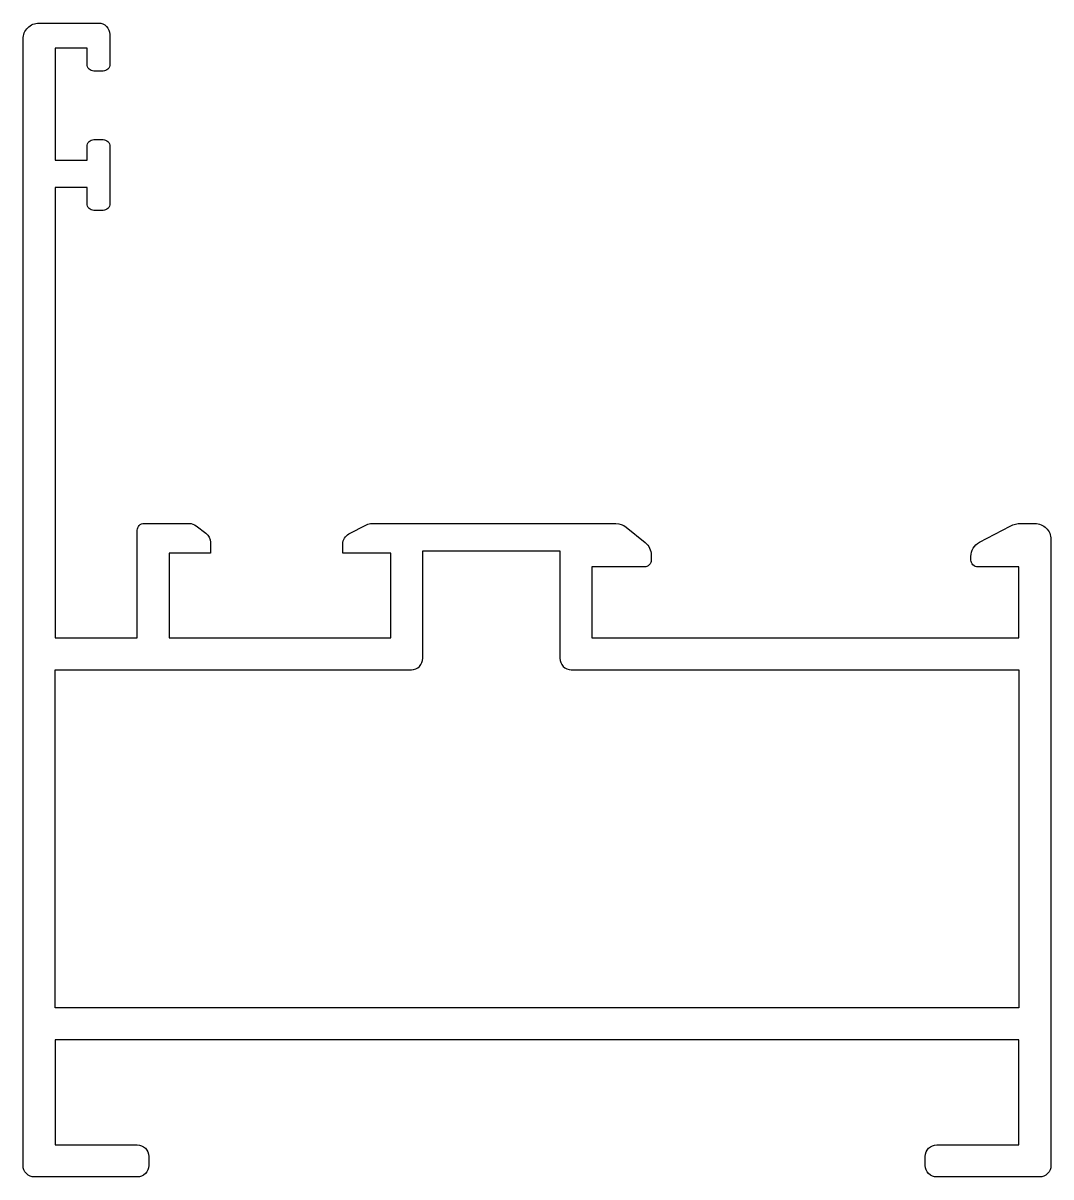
# Model space of a CAD drawing. Extents: x 146.4 to 191.4, y 196.4 to 246.9.
import ezdxf

# ---------------------------------------------------------------- set-up
doc = ezdxf.new("R2010")
doc.units = 0
doc.layers.get('0').update_dxf_attribs({"linetype": 'CONTINUOUS'})

msp = doc.modelspace()

# ---------------------------------------------------------------- linework, layer by layer
for points in [[(190.868, 196.421), (186.368, 196.421, -0.414214), (185.868, 196.921), (185.868, 197.321, -0.414214), (186.368, 197.821), (189.968, 197.821), (189.968, 202.421), (147.768, 202.421), (147.768, 197.821), (151.368, 197.821, -0.414214), (151.868, 197.321), (151.868, 196.921, -0.414214), (151.368, 196.421), (146.868, 196.421, -0.414214), (146.368, 196.921), (146.368, 246.221, -0.414214), (147.068, 246.921), (149.668, 246.921, -0.414214), (150.168, 246.421), (150.168, 245.121, -0.414214), (149.868, 244.821), (149.468, 244.821, -0.414214), (149.168, 245.121), (149.168, 245.821), (147.768, 245.821), (147.768, 240.921), (149.168, 240.921), (149.168, 241.521, -0.414214), (149.468, 241.821), (149.868, 241.821, -0.414214), (150.168, 241.521), (150.168, 239.021, -0.414214), (149.868, 238.721), (149.468, 238.721, -0.414214), (149.168, 239.021), (149.168, 239.721), (147.768, 239.721), (147.768, 220.021), (151.368, 220.021), (151.368, 224.721, -0.414214), (151.668, 225.021), (153.642, 225.021, -0.164295), (153.945, 224.919), (154.371, 224.594, -0.233995), (154.568, 224.196), (154.568, 223.721), (152.768, 223.721), (152.768, 220.021), (162.468, 220.021), (162.468, 223.721), (160.368, 223.721), (160.368, 224.122, -0.279558), (160.637, 224.565), (161.402, 224.964, -0.120681), (161.634, 225.021), (172.326, 225.021, -0.171507), (172.766, 224.865), (173.608, 224.185, -0.226608), (173.868, 223.641), (173.868, 223.421, -0.414214), (173.568, 223.121), (171.268, 223.121), (171.268, 220.021), (189.968, 220.021), (189.968, 223.121), (188.168, 223.121, -0.414214), (187.868, 223.421), (187.868, 223.579, -0.278588), (188.242, 224.199), (189.588, 224.906, -0.121594), (190.053, 225.021), (190.668, 225.021, -0.414214), (191.368, 224.321), (191.368, 196.921, -0.414214)], [(163.868, 219.121), (163.868, 223.821), (169.868, 223.821), (169.868, 219.121, 0.414214), (170.368, 218.621), (189.968, 218.621), (189.968, 203.821), (147.768, 203.821), (147.768, 218.621), (163.368, 218.621, 0.414214)]]:
    msp.add_lwpolyline(points, format="xyb", close=True)

doc.saveas('drawing.dxf')
